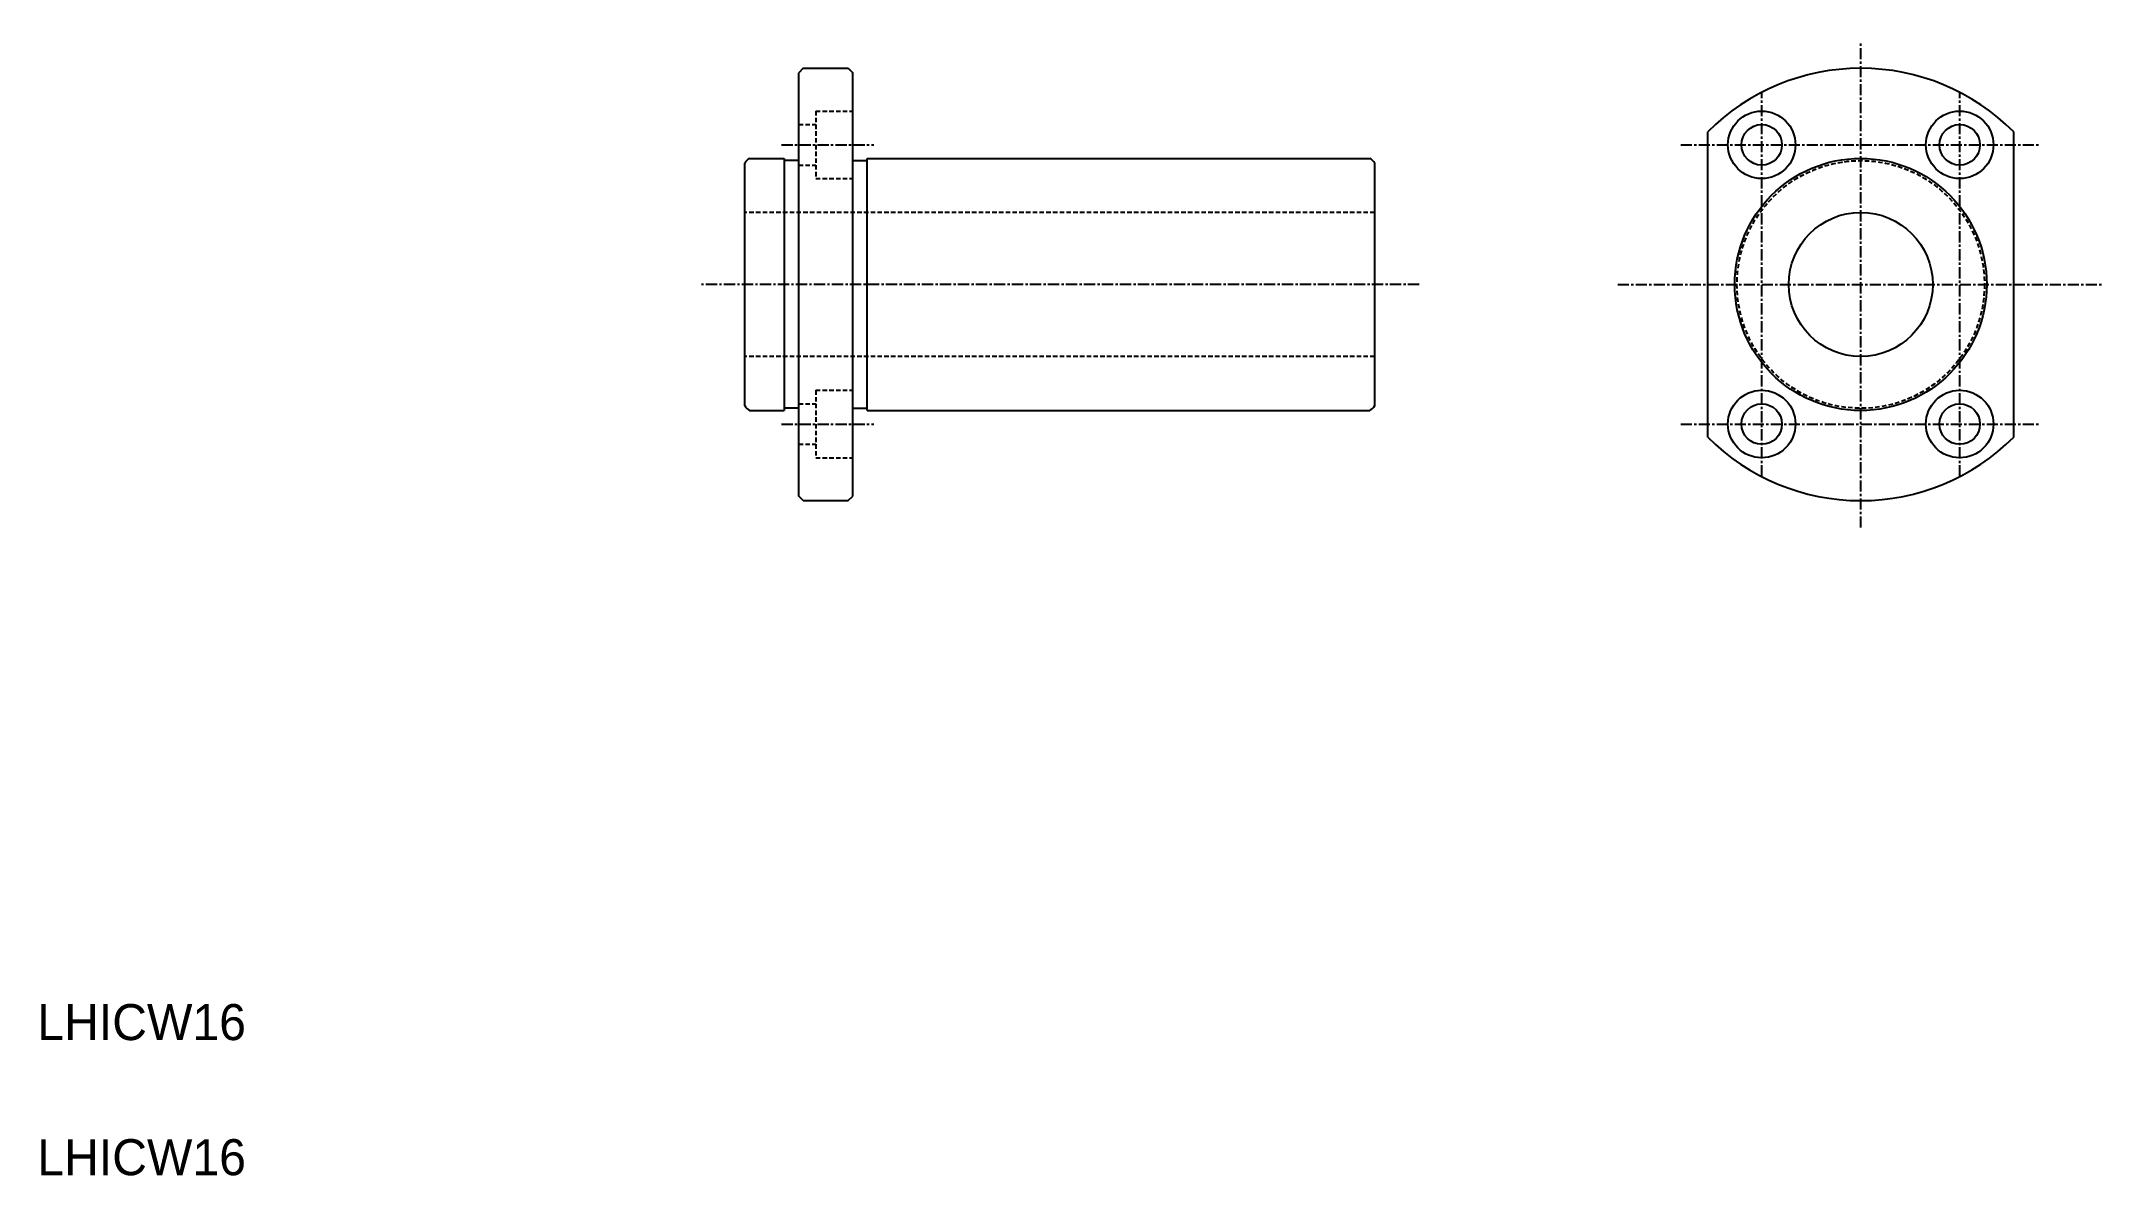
# Model space of a CAD drawing. Extents: x 10 to 240, y 10 to 136.
import ezdxf

# ---------------------------------------------------------------- set-up
doc = ezdxf.new("R2010")
doc.units = 0
doc.linetypes.add('CENTER', pattern=[2, 1.25, -0.25, 0.25, -0.25])
doc.linetypes.add('DASHED', pattern=[0.75, 0.5, -0.25])
doc.layers.get('0').update_dxf_attribs({"linetype": 'CONTINUOUS'})
doc.layers.add('CENTER', color=1, linetype='CENTER')

msp = doc.modelspace()

# ---------------------------------------------------------------- linework, layer by layer
at = {"color": 7, "linetype": 'CONTINUOUS'}
for p, q in [((95.1, 132.9), (94.6, 132.4)), ((94.6, 85.4), (94.6, 132.4)), ((95.1, 132.9), (100.1, 132.9)), ((100.1, 132.9), (100.6, 132.4)), ((100.6, 85.4), (100.6, 132.4)), ((195.6, 91.96), (195.6, 125.84)), ((229.6, 91.96), (229.6, 125.84)), ((88.6, 95.44), (88.6, 122.35)), ((89.15, 122.9), (93, 122.9)), ((93, 122.9), (93, 94.9)), ((94.6, 122.65), (93, 122.65)), ((100.6, 122.65), (102.2, 122.65)), ((102.2, 122.9), (158.06, 122.9)), ((102.2, 94.9), (102.2, 122.9)), ((158.6, 95.44), (158.6, 122.35)), ((89.15, 94.9), (93, 94.9)), ((94.6, 95.15), (93, 95.15)), ((100.6, 95.15), (102.2, 95.15)), ((102.2, 94.9), (158.06, 94.9)), ((95.1, 84.9), (94.6, 85.4)), ((95.1, 84.9), (100.1, 84.9)), ((100.1, 84.9), (100.6, 85.4))]:
    msp.add_line(p, q, dxfattribs=at)
at = {"color": 3, "linetype": 'DASHED'}
for p, q in [((94.6, 126.65), (96.5, 126.65)), ((96.5, 128.15), (96.5, 120.65)), ((96.5, 128.15), (100.6, 128.15)), ((94.6, 122.15), (96.5, 122.15)), ((96.5, 120.65), (100.6, 120.65)), ((158.6, 116.9), (88.6, 116.9)), ((158.6, 100.9), (88.6, 100.9)), ((96.5, 97.15), (96.5, 89.65)), ((96.5, 97.15), (100.6, 97.15)), ((94.6, 95.65), (96.5, 95.65)), ((94.6, 91.15), (96.5, 91.15)), ((96.5, 89.65), (100.6, 89.65))]:
    msp.add_line(p, q, dxfattribs=at)
at = {"color": 7, "linetype": 'CONTINUOUS'}
for centre, radius in [((201.6, 124.4), 3.75), ((201.6, 124.4), 2.25), ((223.6, 124.4), 3.75), ((223.6, 124.4), 2.25), ((212.6, 108.9), 14), ((212.6, 108.9), 8), ((201.6, 93.4), 3.75), ((223.6, 93.4), 3.75), ((201.6, 93.4), 2.25), ((223.6, 93.4), 2.25)]:
    msp.add_circle(centre, radius, dxfattribs=at)
at = {"color": 3, "linetype": 'DASHED'}
msp.add_circle((212.6, 108.9), 13.75, dxfattribs=at)
at = {"color": 7, "linetype": 'CONTINUOUS'}
for centre, radius, start, end in [((212.6, 108.9), 24, 44.9005, 135.0995), ((89.75, 121.75), 1.3, 117.7958, 152.2042), ((157.45, 121.75), 1.3, 27.7958, 62.2042), ((89.75, 96.05), 1.3, 207.7958, 242.2042), ((157.45, 96.05), 1.3, 297.7958, 332.2042), ((212.6, 108.9), 24, 224.9005, 315.0995)]:
    msp.add_arc(centre, radius, start, end, dxfattribs=at)
at = {"layer": 'CENTER', "color": 1, "linetype": 'CENTER'}
for p, q in [((212.6, 81.9), (212.6, 135.9)), ((201.6, 87.57), (201.6, 130.23)), ((223.6, 87.57), (223.6, 130.23)), ((92.68, 124.4), (102.95, 124.4)), ((192.6, 124.4), (232.6, 124.4)), ((163.54, 108.9), (83.7, 108.9)), ((185.6, 108.9), (239.6, 108.9)), ((92.68, 93.4), (102.95, 93.4)), ((192.6, 93.4), (232.6, 93.4))]:
    msp.add_line(p, q, dxfattribs=at)

# ---------------------------------------------------------------- texts
at = {"color": 7, "linetype": 'CONTINUOUS'}
for p in [(10, 25), (10, 10)]:
    msp.add_text('LHICW16', height=4, dxfattribs=at).set_placement(p)

doc.saveas('drawing.dxf')
